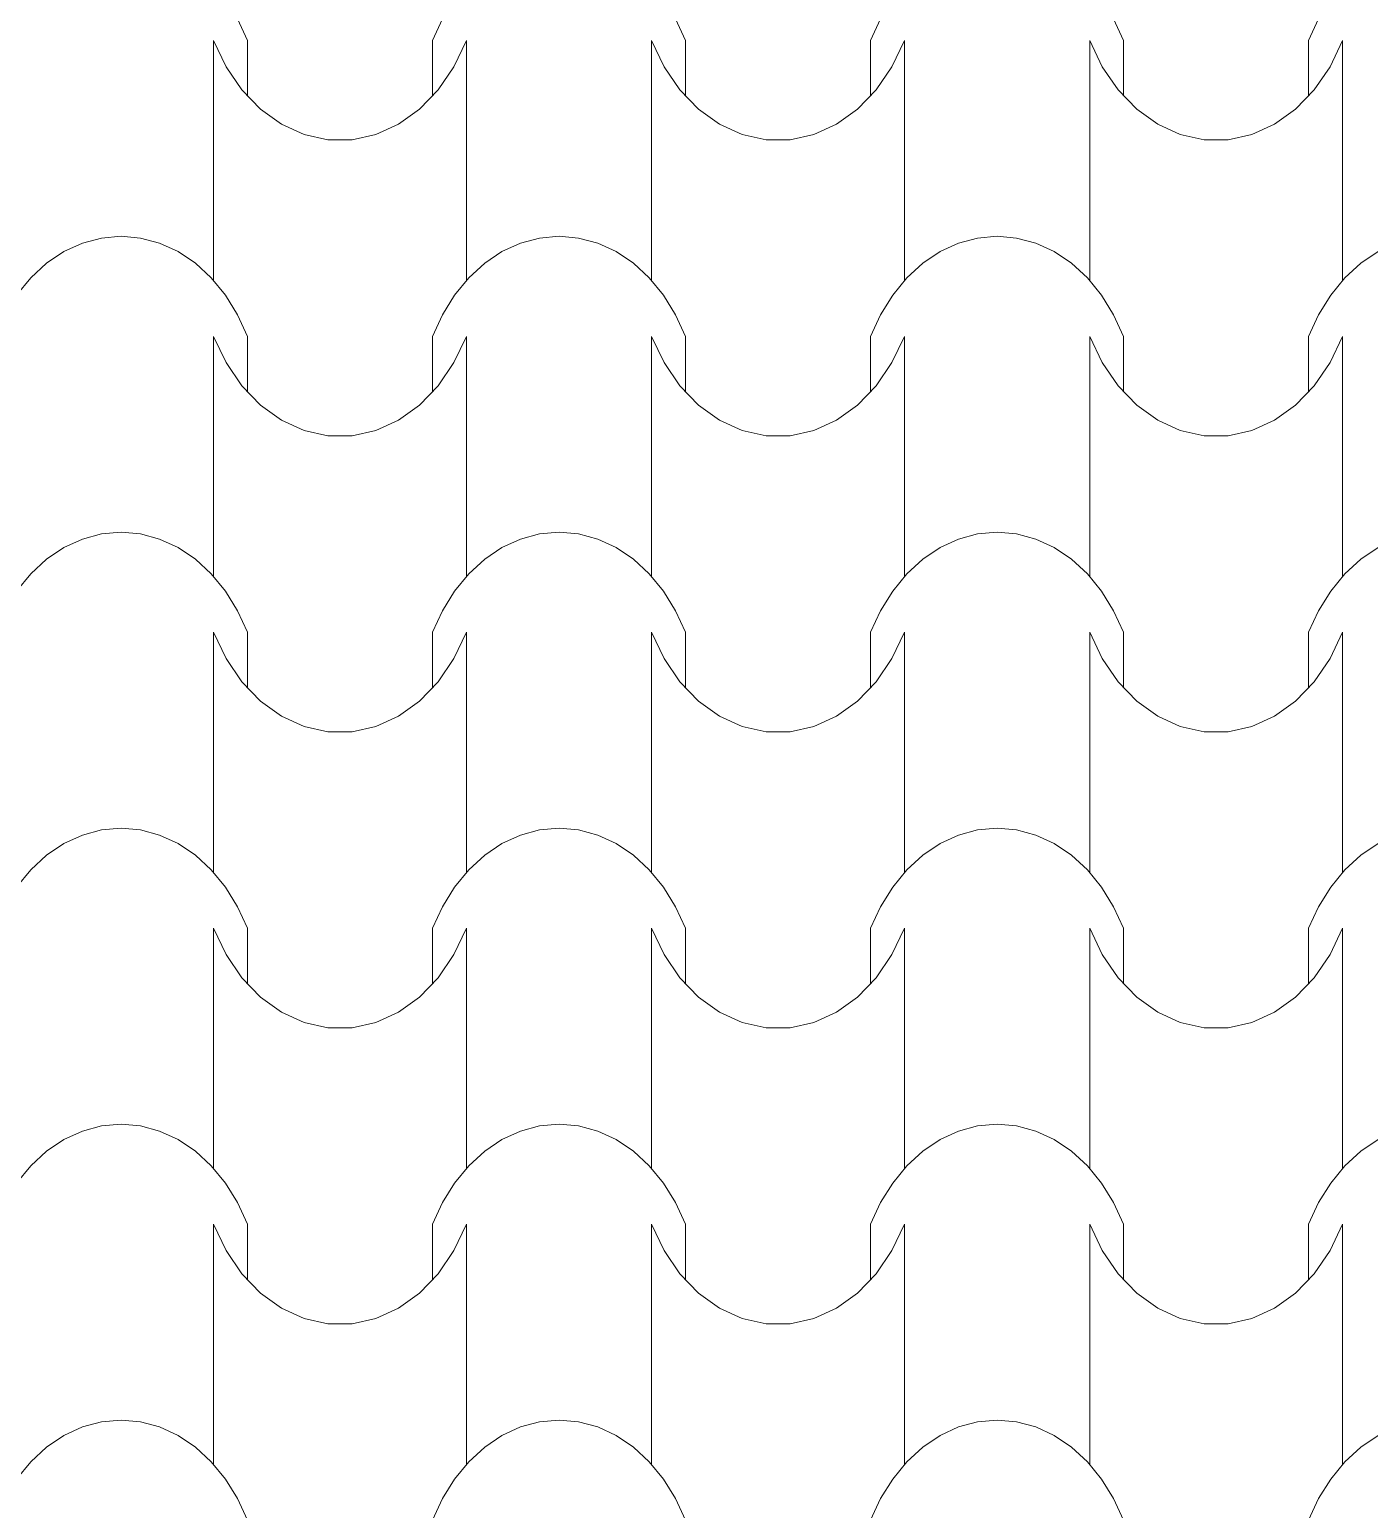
# Model space of a CAD drawing. Header units: millimetres. Extents: x 42452 to 2852333, y -419346 to 834876.
# Drawn here: x 2637325 to 2639391, y 661233 to 663514 of the extents above; entities that cross this region are included whole.
import ezdxf

# ---------------------------------------------------------------- set-up
doc = ezdxf.new("R2010")
doc.units = ezdxf.units.MM
doc.layers.add('M-2 keramitin shtrixi_Ном._пера__21_Pen_No__1', color=7, linetype='Continuous', lineweight=15)
doc.layers.add('memar', color=7, linetype='Continuous', lineweight=25)

# ---------------------------------------------------------------- blocks, each defined once
blk = doc.blocks.new('*X17')
at = {"layer": 'M-2 keramitin shtrixi_Ном._пера__21_Pen_No__1', "color": 7, "linetype": 'Continuous', "lineweight": 15}
for p, q in [((-248693.7, -1356301.1), (-248678.4, -1356334.4)), ((-248392.9, -1356334.4), (-248377.6, -1356301.1)), ((-248018.1, -1356301.1), (-248002.8, -1356334.4)), ((-247717.3, -1356334.4), (-247702, -1356301.1)), ((-247342.6, -1356301.1), (-247327.3, -1356334.4)), ((-247041.8, -1356334.4), (-247026.5, -1356301.1)), ((-248730.7, -1356519.4), (-248730.7, -1356334.4)), ((-248711.3, -1356374.9), (-248730.7, -1356334.4)), ((-248678.4, -1356419.4), (-248678.4, -1356334.4)), ((-248392.9, -1356419.4), (-248392.9, -1356334.4)), ((-248340.6, -1356334.4), (-248359.9, -1356374.9)), ((-248340.6, -1356519.4), (-248340.6, -1356334.4)), ((-248055.1, -1356519.4), (-248055.1, -1356334.4)), ((-248035.8, -1356374.9), (-248055.1, -1356334.4)), ((-248002.8, -1356419.4), (-248002.8, -1356334.4)), ((-247717.3, -1356419.4), (-247717.3, -1356334.4)), ((-247665.1, -1356334.4), (-247684.4, -1356374.9)), ((-247665.1, -1356519.4), (-247665.1, -1356334.4)), ((-247379.5, -1356519.4), (-247379.5, -1356334.4)), ((-247360.2, -1356374.9), (-247379.5, -1356334.4)), ((-247327.3, -1356419.4), (-247327.3, -1356334.4)), ((-247041.8, -1356419.4), (-247041.8, -1356334.4)), ((-246989.5, -1356334.4), (-247008.8, -1356374.9)), ((-246989.5, -1356519.4), (-246989.5, -1356334.4)), ((-248686.9, -1356410.6), (-248711.3, -1356374.9)), ((-248359.9, -1356374.9), (-248384.4, -1356410.6)), ((-248011.4, -1356410.6), (-248035.8, -1356374.9)), ((-247684.4, -1356374.9), (-247708.8, -1356410.6)), ((-247335.8, -1356410.6), (-247360.2, -1356374.9)), ((-247008.8, -1356374.9), (-247033.2, -1356410.6)), ((-248658.1, -1356440.5), (-248686.9, -1356410.6)), ((-248384.4, -1356410.6), (-248413.2, -1356440.5)), ((-247982.6, -1356440.5), (-248011.4, -1356410.6)), ((-247708.8, -1356410.6), (-247737.6, -1356440.5)), ((-247307, -1356440.5), (-247335.8, -1356410.6)), ((-247033.2, -1356410.6), (-247062.1, -1356440.5)), ((-248625.8, -1356463.7), (-248658.1, -1356440.5)), ((-248413.2, -1356440.5), (-248445.5, -1356463.7)), ((-247950.2, -1356463.7), (-247982.6, -1356440.5)), ((-247737.6, -1356440.5), (-247770, -1356463.7)), ((-247274.6, -1356463.7), (-247307, -1356440.5)), ((-247062.1, -1356440.5), (-247094.4, -1356463.7)), ((-248590.8, -1356479.6), (-248625.8, -1356463.7)), ((-248445.5, -1356463.7), (-248480.5, -1356479.6)), ((-247915.2, -1356479.6), (-247950.2, -1356463.7)), ((-247770, -1356463.7), (-247804.9, -1356479.6)), ((-247239.7, -1356479.6), (-247274.6, -1356463.7)), ((-247094.4, -1356463.7), (-247129.4, -1356479.6)), ((-248554.2, -1356487.7), (-248590.8, -1356479.6)), ((-248535.6, -1356487.7), (-248554.2, -1356487.7)), ((-248517.1, -1356487.7), (-248535.6, -1356487.7)), ((-248480.5, -1356479.6), (-248517.1, -1356487.7)), ((-247878.6, -1356487.7), (-247915.2, -1356479.6)), ((-247860.1, -1356487.7), (-247878.6, -1356487.7)), ((-247841.5, -1356487.7), (-247860.1, -1356487.7)), ((-247804.9, -1356479.6), (-247841.5, -1356487.7)), ((-247203.1, -1356487.7), (-247239.7, -1356479.6)), ((-247184.5, -1356487.7), (-247203.1, -1356487.7)), ((-247166, -1356487.7), (-247184.5, -1356487.7)), ((-247129.4, -1356479.6), (-247166, -1356487.7)), ((-248730.7, -1356704.5), (-248730.7, -1356519.4)), ((-248340.6, -1356704.5), (-248340.6, -1356519.4)), ((-248055.1, -1356704.5), (-248055.1, -1356519.4)), ((-247665.1, -1356704.5), (-247665.1, -1356519.4)), ((-247379.5, -1356704.5), (-247379.5, -1356519.4)), ((-246989.5, -1356704.5), (-246989.5, -1356519.4)), ((-248961.4, -1356660.1), (-248933, -1356647)), ((-248933, -1356647), (-248903.5, -1356639.1)), ((-248903.5, -1356639.1), (-248873.4, -1356636.4)), ((-248873.4, -1356636.4), (-248843.3, -1356639.1)), ((-248843.3, -1356639.1), (-248813.8, -1356647)), ((-248813.8, -1356647), (-248785.4, -1356660.1)), ((-248285.9, -1356660.1), (-248257.5, -1356647)), ((-248257.5, -1356647), (-248228, -1356639.1)), ((-248228, -1356639.1), (-248197.9, -1356636.4)), ((-248197.9, -1356636.4), (-248167.8, -1356639.1)), ((-248167.8, -1356639.1), (-248138.2, -1356647)), ((-248138.2, -1356647), (-248109.9, -1356660.1)), ((-247610.3, -1356660.1), (-247581.9, -1356647)), ((-247581.9, -1356647), (-247552.4, -1356639.1)), ((-247552.4, -1356639.1), (-247522.3, -1356636.4)), ((-247522.3, -1356636.4), (-247492.2, -1356639.1)), ((-247492.2, -1356639.1), (-247462.7, -1356647)), ((-247462.7, -1356647), (-247434.3, -1356660.1)), ((-248988.1, -1356678.1), (-248961.4, -1356660.1)), ((-248785.4, -1356660.1), (-248758.7, -1356678.1)), ((-248312.5, -1356678.1), (-248285.9, -1356660.1)), ((-248109.9, -1356660.1), (-248083.2, -1356678.1)), ((-247637, -1356678.1), (-247610.3, -1356660.1)), ((-247434.3, -1356660.1), (-247407.6, -1356678.1)), ((-246961.4, -1356678.1), (-246934.7, -1356660.1)), ((-249034.4, -1356727.2), (-249012.6, -1356700.6)), ((-249012.6, -1356700.6), (-248988.1, -1356678.1)), ((-248758.7, -1356678.1), (-248734.3, -1356700.6)), ((-248734.3, -1356700.6), (-248712.4, -1356727.2)), ((-248358.9, -1356727.2), (-248337, -1356700.6)), ((-248337, -1356700.6), (-248312.5, -1356678.1)), ((-248083.2, -1356678.1), (-248058.7, -1356700.6)), ((-248058.7, -1356700.6), (-248036.9, -1356727.2)), ((-247683.3, -1356727.2), (-247661.5, -1356700.6)), ((-247661.5, -1356700.6), (-247637, -1356678.1)), ((-247407.6, -1356678.1), (-247383.1, -1356700.6)), ((-247383.1, -1356700.6), (-247361.3, -1356727.2)), ((-247007.7, -1356727.2), (-246985.9, -1356700.6)), ((-246985.9, -1356700.6), (-246961.4, -1356678.1)), ((-248712.4, -1356727.2), (-248693.7, -1356757.5)), ((-248377.6, -1356757.5), (-248358.9, -1356727.2)), ((-248036.9, -1356727.2), (-248018.1, -1356757.5)), ((-247702, -1356757.5), (-247683.3, -1356727.2)), ((-247361.3, -1356727.2), (-247342.6, -1356757.5)), ((-247026.5, -1356757.5), (-247007.7, -1356727.2)), ((-248693.7, -1356757.5), (-248678.4, -1356790.7)), ((-248392.9, -1356790.7), (-248377.6, -1356757.5)), ((-248018.1, -1356757.5), (-248002.8, -1356790.7)), ((-247717.3, -1356790.7), (-247702, -1356757.5)), ((-247342.6, -1356757.5), (-247327.3, -1356790.7)), ((-247041.8, -1356790.7), (-247026.5, -1356757.5)), ((-248730.7, -1356975.8), (-248730.7, -1356790.7)), ((-248711.3, -1356831.2), (-248730.7, -1356790.7)), ((-248678.4, -1356875.8), (-248678.4, -1356790.7)), ((-248392.9, -1356875.8), (-248392.9, -1356790.7)), ((-248340.6, -1356790.7), (-248359.9, -1356831.2)), ((-248340.6, -1356975.8), (-248340.6, -1356790.7)), ((-248055.1, -1356975.8), (-248055.1, -1356790.7)), ((-248035.8, -1356831.2), (-248055.1, -1356790.7)), ((-248002.8, -1356875.8), (-248002.8, -1356790.7)), ((-247717.3, -1356875.8), (-247717.3, -1356790.7)), ((-247665.1, -1356790.7), (-247684.4, -1356831.2)), ((-247665.1, -1356975.8), (-247665.1, -1356790.7)), ((-247379.5, -1356975.8), (-247379.5, -1356790.7)), ((-247360.2, -1356831.2), (-247379.5, -1356790.7)), ((-247327.3, -1356875.8), (-247327.3, -1356790.7)), ((-247041.8, -1356875.8), (-247041.8, -1356790.7)), ((-246989.5, -1356790.7), (-247008.8, -1356831.2)), ((-246989.5, -1356975.8), (-246989.5, -1356790.7)), ((-248686.9, -1356866.9), (-248711.3, -1356831.2)), ((-248359.9, -1356831.2), (-248384.4, -1356866.9)), ((-248011.4, -1356866.9), (-248035.8, -1356831.2)), ((-247684.4, -1356831.2), (-247708.8, -1356866.9)), ((-247335.8, -1356866.9), (-247360.2, -1356831.2)), ((-247008.8, -1356831.2), (-247033.2, -1356866.9)), ((-248658.1, -1356896.9), (-248686.9, -1356866.9)), ((-248384.4, -1356866.9), (-248413.2, -1356896.9)), ((-247982.6, -1356896.9), (-248011.4, -1356866.9)), ((-247708.8, -1356866.9), (-247737.6, -1356896.9)), ((-247307, -1356896.9), (-247335.8, -1356866.9)), ((-247033.2, -1356866.9), (-247062.1, -1356896.9)), ((-248625.8, -1356920.1), (-248658.1, -1356896.9)), ((-248413.2, -1356896.9), (-248445.5, -1356920.1)), ((-247950.2, -1356920.1), (-247982.6, -1356896.9)), ((-247737.6, -1356896.9), (-247770, -1356920.1)), ((-247274.6, -1356920.1), (-247307, -1356896.9)), ((-247062.1, -1356896.9), (-247094.4, -1356920.1)), ((-248590.8, -1356936), (-248625.8, -1356920.1)), ((-248445.5, -1356920.1), (-248480.5, -1356936)), ((-247915.2, -1356936), (-247950.2, -1356920.1)), ((-247770, -1356920.1), (-247804.9, -1356936)), ((-247239.7, -1356936), (-247274.6, -1356920.1)), ((-247094.4, -1356920.1), (-247129.4, -1356936)), ((-248554.2, -1356944), (-248590.8, -1356936)), ((-248535.6, -1356944), (-248554.2, -1356944)), ((-248517.1, -1356944), (-248535.6, -1356944)), ((-248480.5, -1356936), (-248517.1, -1356944)), ((-247878.6, -1356944), (-247915.2, -1356936)), ((-247860.1, -1356944), (-247878.6, -1356944)), ((-247841.5, -1356944), (-247860.1, -1356944)), ((-247804.9, -1356936), (-247841.5, -1356944)), ((-247203.1, -1356944), (-247239.7, -1356936)), ((-247184.5, -1356944), (-247203.1, -1356944)), ((-247166, -1356944), (-247184.5, -1356944)), ((-247129.4, -1356936), (-247166, -1356944)), ((-248730.7, -1357160.8), (-248730.7, -1356975.8)), ((-248340.6, -1357160.8), (-248340.6, -1356975.8)), ((-248055.1, -1357160.8), (-248055.1, -1356975.8)), ((-247665.1, -1357160.8), (-247665.1, -1356975.8)), ((-247379.5, -1357160.8), (-247379.5, -1356975.8)), ((-246989.5, -1357160.8), (-246989.5, -1356975.8)), ((-248961.4, -1357116.5), (-248933, -1357103.4)), ((-248933, -1357103.4), (-248903.5, -1357095.4)), ((-248903.5, -1357095.4), (-248873.4, -1357092.7)), ((-248873.4, -1357092.7), (-248843.3, -1357095.4)), ((-248843.3, -1357095.4), (-248813.8, -1357103.4)), ((-248813.8, -1357103.4), (-248785.4, -1357116.5)), ((-248285.9, -1357116.5), (-248257.5, -1357103.4)), ((-248257.5, -1357103.4), (-248228, -1357095.4)), ((-248228, -1357095.4), (-248197.9, -1357092.7)), ((-248197.9, -1357092.7), (-248167.8, -1357095.4)), ((-248167.8, -1357095.4), (-248138.2, -1357103.4)), ((-248138.2, -1357103.4), (-248109.9, -1357116.5)), ((-247610.3, -1357116.5), (-247581.9, -1357103.4)), ((-247581.9, -1357103.4), (-247552.4, -1357095.4)), ((-247552.4, -1357095.4), (-247522.3, -1357092.7)), ((-247522.3, -1357092.7), (-247492.2, -1357095.4)), ((-247492.2, -1357095.4), (-247462.7, -1357103.4)), ((-247462.7, -1357103.4), (-247434.3, -1357116.5)), ((-248988.1, -1357134.4), (-248961.4, -1357116.5)), ((-248785.4, -1357116.5), (-248758.7, -1357134.4)), ((-248312.5, -1357134.4), (-248285.9, -1357116.5)), ((-248109.9, -1357116.5), (-248083.2, -1357134.4)), ((-247637, -1357134.4), (-247610.3, -1357116.5)), ((-247434.3, -1357116.5), (-247407.6, -1357134.4)), ((-246961.4, -1357134.4), (-246934.7, -1357116.5)), ((-249034.4, -1357183.6), (-249012.6, -1357157)), ((-249012.6, -1357157), (-248988.1, -1357134.4)), ((-248758.7, -1357134.4), (-248734.3, -1357157)), ((-248734.3, -1357157), (-248712.4, -1357183.6)), ((-248358.9, -1357183.6), (-248337, -1357157)), ((-248337, -1357157), (-248312.5, -1357134.4)), ((-248083.2, -1357134.4), (-248058.7, -1357157)), ((-248058.7, -1357157), (-248036.9, -1357183.6)), ((-247683.3, -1357183.6), (-247661.5, -1357157)), ((-247661.5, -1357157), (-247637, -1357134.4)), ((-247407.6, -1357134.4), (-247383.1, -1357157)), ((-247383.1, -1357157), (-247361.3, -1357183.6)), ((-247007.7, -1357183.6), (-246985.9, -1357157)), ((-246985.9, -1357157), (-246961.4, -1357134.4)), ((-248712.4, -1357183.6), (-248693.7, -1357213.8)), ((-248377.6, -1357213.8), (-248358.9, -1357183.6)), ((-248036.9, -1357183.6), (-248018.1, -1357213.8)), ((-247702, -1357213.8), (-247683.3, -1357183.6)), ((-247361.3, -1357183.6), (-247342.6, -1357213.8)), ((-247026.5, -1357213.8), (-247007.7, -1357183.6)), ((-248693.7, -1357213.8), (-248678.4, -1357247)), ((-248392.9, -1357247), (-248377.6, -1357213.8)), ((-248018.1, -1357213.8), (-248002.8, -1357247)), ((-247717.3, -1357247), (-247702, -1357213.8)), ((-247342.6, -1357213.8), (-247327.3, -1357247)), ((-247041.8, -1357247), (-247026.5, -1357213.8)), ((-248730.7, -1357432.1), (-248730.7, -1357247)), ((-248711.3, -1357287.6), (-248730.7, -1357247)), ((-248678.4, -1357332.1), (-248678.4, -1357247)), ((-248392.9, -1357332.1), (-248392.9, -1357247)), ((-248340.6, -1357247), (-248359.9, -1357287.6)), ((-248340.6, -1357432.1), (-248340.6, -1357247)), ((-248055.1, -1357432.1), (-248055.1, -1357247)), ((-248035.8, -1357287.6), (-248055.1, -1357247)), ((-248002.8, -1357332.1), (-248002.8, -1357247)), ((-247717.3, -1357332.1), (-247717.3, -1357247)), ((-247665.1, -1357247), (-247684.4, -1357287.6)), ((-247665.1, -1357432.1), (-247665.1, -1357247)), ((-247379.5, -1357432.1), (-247379.5, -1357247)), ((-247360.2, -1357287.6), (-247379.5, -1357247)), ((-247327.3, -1357332.1), (-247327.3, -1357247)), ((-247041.8, -1357332.1), (-247041.8, -1357247)), ((-246989.5, -1357247), (-247008.8, -1357287.6)), ((-246989.5, -1357432.1), (-246989.5, -1357247)), ((-248686.9, -1357323.3), (-248711.3, -1357287.6)), ((-248359.9, -1357287.6), (-248384.4, -1357323.3)), ((-248011.4, -1357323.3), (-248035.8, -1357287.6)), ((-247684.4, -1357287.6), (-247708.8, -1357323.3)), ((-247335.8, -1357323.3), (-247360.2, -1357287.6)), ((-247008.8, -1357287.6), (-247033.2, -1357323.3)), ((-248658.1, -1357353.2), (-248686.9, -1357323.3)), ((-248384.4, -1357323.3), (-248413.2, -1357353.2)), ((-247982.6, -1357353.2), (-248011.4, -1357323.3)), ((-247708.8, -1357323.3), (-247737.6, -1357353.2)), ((-247307, -1357353.2), (-247335.8, -1357323.3)), ((-247033.2, -1357323.3), (-247062.1, -1357353.2)), ((-248625.8, -1357376.4), (-248658.1, -1357353.2)), ((-248413.2, -1357353.2), (-248445.5, -1357376.4)), ((-247950.2, -1357376.4), (-247982.6, -1357353.2)), ((-247737.6, -1357353.2), (-247770, -1357376.4)), ((-247274.6, -1357376.4), (-247307, -1357353.2)), ((-247062.1, -1357353.2), (-247094.4, -1357376.4)), ((-248590.8, -1357392.3), (-248625.8, -1357376.4)), ((-248445.5, -1357376.4), (-248480.5, -1357392.3)), ((-247915.2, -1357392.3), (-247950.2, -1357376.4)), ((-247770, -1357376.4), (-247804.9, -1357392.3)), ((-247239.7, -1357392.3), (-247274.6, -1357376.4)), ((-247094.4, -1357376.4), (-247129.4, -1357392.3)), ((-248554.2, -1357400.4), (-248590.8, -1357392.3)), ((-248535.6, -1357400.4), (-248554.2, -1357400.4)), ((-248517.1, -1357400.4), (-248535.6, -1357400.4)), ((-248480.5, -1357392.3), (-248517.1, -1357400.4)), ((-247878.6, -1357400.4), (-247915.2, -1357392.3)), ((-247860.1, -1357400.4), (-247878.6, -1357400.4)), ((-247841.5, -1357400.4), (-247860.1, -1357400.4)), ((-247804.9, -1357392.3), (-247841.5, -1357400.4)), ((-247203.1, -1357400.4), (-247239.7, -1357392.3)), ((-247184.5, -1357400.4), (-247203.1, -1357400.4)), ((-247166, -1357400.4), (-247184.5, -1357400.4)), ((-247129.4, -1357392.3), (-247166, -1357400.4)), ((-248730.7, -1357617.2), (-248730.7, -1357432.1)), ((-248340.6, -1357617.2), (-248340.6, -1357432.1)), ((-248055.1, -1357617.2), (-248055.1, -1357432.1)), ((-247665.1, -1357617.2), (-247665.1, -1357432.1)), ((-247379.5, -1357617.2), (-247379.5, -1357432.1)), ((-246989.5, -1357617.2), (-246989.5, -1357432.1)), ((-248961.4, -1357572.8), (-248933, -1357559.7)), ((-248933, -1357559.7), (-248903.5, -1357551.7)), ((-248903.5, -1357551.7), (-248873.4, -1357549.1)), ((-248873.4, -1357549.1), (-248843.3, -1357551.7)), ((-248843.3, -1357551.7), (-248813.8, -1357559.7)), ((-248813.8, -1357559.7), (-248785.4, -1357572.8)), ((-248285.9, -1357572.8), (-248257.5, -1357559.7)), ((-248257.5, -1357559.7), (-248228, -1357551.7)), ((-248228, -1357551.7), (-248197.9, -1357549.1)), ((-248197.9, -1357549.1), (-248167.8, -1357551.7)), ((-248167.8, -1357551.7), (-248138.2, -1357559.7)), ((-248138.2, -1357559.7), (-248109.9, -1357572.8)), ((-247610.3, -1357572.8), (-247581.9, -1357559.7)), ((-247581.9, -1357559.7), (-247552.4, -1357551.7)), ((-247552.4, -1357551.7), (-247522.3, -1357549.1)), ((-247522.3, -1357549.1), (-247492.2, -1357551.7)), ((-247492.2, -1357551.7), (-247462.7, -1357559.7)), ((-247462.7, -1357559.7), (-247434.3, -1357572.8)), ((-248988.1, -1357590.8), (-248961.4, -1357572.8)), ((-248785.4, -1357572.8), (-248758.7, -1357590.8)), ((-248312.5, -1357590.8), (-248285.9, -1357572.8)), ((-248109.9, -1357572.8), (-248083.2, -1357590.8)), ((-247637, -1357590.8), (-247610.3, -1357572.8)), ((-247434.3, -1357572.8), (-247407.6, -1357590.8)), ((-246961.4, -1357590.8), (-246934.7, -1357572.8)), ((-249034.4, -1357639.9), (-249012.6, -1357613.3)), ((-249012.6, -1357613.3), (-248988.1, -1357590.8)), ((-248758.7, -1357590.8), (-248734.3, -1357613.3)), ((-248734.3, -1357613.3), (-248712.4, -1357639.9)), ((-248358.9, -1357639.9), (-248337, -1357613.3)), ((-248337, -1357613.3), (-248312.5, -1357590.8)), ((-248083.2, -1357590.8), (-248058.7, -1357613.3)), ((-248058.7, -1357613.3), (-248036.9, -1357639.9)), ((-247683.3, -1357639.9), (-247661.5, -1357613.3)), ((-247661.5, -1357613.3), (-247637, -1357590.8)), ((-247407.6, -1357590.8), (-247383.1, -1357613.3)), ((-247383.1, -1357613.3), (-247361.3, -1357639.9)), ((-247007.7, -1357639.9), (-246985.9, -1357613.3)), ((-246985.9, -1357613.3), (-246961.4, -1357590.8)), ((-248712.4, -1357639.9), (-248693.7, -1357670.2)), ((-248377.6, -1357670.2), (-248358.9, -1357639.9)), ((-248036.9, -1357639.9), (-248018.1, -1357670.2)), ((-247702, -1357670.2), (-247683.3, -1357639.9)), ((-247361.3, -1357639.9), (-247342.6, -1357670.2)), ((-247026.5, -1357670.2), (-247007.7, -1357639.9)), ((-248693.7, -1357670.2), (-248678.4, -1357703.4)), ((-248392.9, -1357703.4), (-248377.6, -1357670.2)), ((-248018.1, -1357670.2), (-248002.8, -1357703.4)), ((-247717.3, -1357703.4), (-247702, -1357670.2)), ((-247342.6, -1357670.2), (-247327.3, -1357703.4)), ((-247041.8, -1357703.4), (-247026.5, -1357670.2)), ((-248730.7, -1357888.5), (-248730.7, -1357703.4)), ((-248711.3, -1357743.9), (-248730.7, -1357703.4)), ((-248678.4, -1357788.5), (-248678.4, -1357703.4)), ((-248392.9, -1357788.5), (-248392.9, -1357703.4)), ((-248340.6, -1357703.4), (-248359.9, -1357743.9)), ((-248340.6, -1357888.5), (-248340.6, -1357703.4)), ((-248055.1, -1357888.5), (-248055.1, -1357703.4)), ((-248035.8, -1357743.9), (-248055.1, -1357703.4)), ((-248002.8, -1357788.5), (-248002.8, -1357703.4)), ((-247717.3, -1357788.5), (-247717.3, -1357703.4)), ((-247665.1, -1357703.4), (-247684.4, -1357743.9)), ((-247665.1, -1357888.5), (-247665.1, -1357703.4)), ((-247379.5, -1357888.5), (-247379.5, -1357703.4)), ((-247360.2, -1357743.9), (-247379.5, -1357703.4)), ((-247327.3, -1357788.5), (-247327.3, -1357703.4)), ((-247041.8, -1357788.5), (-247041.8, -1357703.4)), ((-246989.5, -1357703.4), (-247008.8, -1357743.9)), ((-246989.5, -1357888.5), (-246989.5, -1357703.4)), ((-248686.9, -1357779.6), (-248711.3, -1357743.9)), ((-248359.9, -1357743.9), (-248384.4, -1357779.6)), ((-248011.4, -1357779.6), (-248035.8, -1357743.9)), ((-247684.4, -1357743.9), (-247708.8, -1357779.6)), ((-247335.8, -1357779.6), (-247360.2, -1357743.9)), ((-247008.8, -1357743.9), (-247033.2, -1357779.6)), ((-248658.1, -1357809.5), (-248686.9, -1357779.6)), ((-248384.4, -1357779.6), (-248413.2, -1357809.5)), ((-247982.6, -1357809.5), (-248011.4, -1357779.6)), ((-247708.8, -1357779.6), (-247737.6, -1357809.5)), ((-247307, -1357809.5), (-247335.8, -1357779.6)), ((-247033.2, -1357779.6), (-247062.1, -1357809.5)), ((-248625.8, -1357832.8), (-248658.1, -1357809.5)), ((-248413.2, -1357809.5), (-248445.5, -1357832.8)), ((-247950.2, -1357832.8), (-247982.6, -1357809.5)), ((-247737.6, -1357809.5), (-247770, -1357832.8)), ((-247274.6, -1357832.8), (-247307, -1357809.5)), ((-247062.1, -1357809.5), (-247094.4, -1357832.8)), ((-248590.8, -1357848.7), (-248625.8, -1357832.8)), ((-248445.5, -1357832.8), (-248480.5, -1357848.7)), ((-247915.2, -1357848.7), (-247950.2, -1357832.8)), ((-247770, -1357832.8), (-247804.9, -1357848.7)), ((-247239.7, -1357848.7), (-247274.6, -1357832.8)), ((-247094.4, -1357832.8), (-247129.4, -1357848.7)), ((-248554.2, -1357856.7), (-248590.8, -1357848.7)), ((-248535.6, -1357856.7), (-248554.2, -1357856.7)), ((-248517.1, -1357856.7), (-248535.6, -1357856.7)), ((-248480.5, -1357848.7), (-248517.1, -1357856.7)), ((-247878.6, -1357856.7), (-247915.2, -1357848.7)), ((-247860.1, -1357856.7), (-247878.6, -1357856.7)), ((-247841.5, -1357856.7), (-247860.1, -1357856.7)), ((-247804.9, -1357848.7), (-247841.5, -1357856.7)), ((-247203.1, -1357856.7), (-247239.7, -1357848.7)), ((-247184.5, -1357856.7), (-247203.1, -1357856.7)), ((-247166, -1357856.7), (-247184.5, -1357856.7)), ((-247129.4, -1357848.7), (-247166, -1357856.7)), ((-248730.7, -1358073.5), (-248730.7, -1357888.5)), ((-248340.6, -1358073.5), (-248340.6, -1357888.5)), ((-248055.1, -1358073.5), (-248055.1, -1357888.5)), ((-247665.1, -1358073.5), (-247665.1, -1357888.5)), ((-247379.5, -1358073.5), (-247379.5, -1357888.5)), ((-246989.5, -1358073.5), (-246989.5, -1357888.5)), ((-248961.4, -1358029.1), (-248933, -1358016.1)), ((-248933, -1358016.1), (-248903.5, -1358008.1)), ((-248903.5, -1358008.1), (-248873.4, -1358005.4)), ((-248873.4, -1358005.4), (-248843.3, -1358008.1)), ((-248843.3, -1358008.1), (-248813.8, -1358016.1)), ((-248813.8, -1358016.1), (-248785.4, -1358029.1)), ((-248285.9, -1358029.1), (-248257.5, -1358016.1)), ((-248257.5, -1358016.1), (-248228, -1358008.1)), ((-248228, -1358008.1), (-248197.9, -1358005.4)), ((-248197.9, -1358005.4), (-248167.8, -1358008.1)), ((-248167.8, -1358008.1), (-248138.2, -1358016.1)), ((-248138.2, -1358016.1), (-248109.9, -1358029.1)), ((-247610.3, -1358029.1), (-247581.9, -1358016.1)), ((-247581.9, -1358016.1), (-247552.4, -1358008.1)), ((-247552.4, -1358008.1), (-247522.3, -1358005.4)), ((-247522.3, -1358005.4), (-247492.2, -1358008.1)), ((-247492.2, -1358008.1), (-247462.7, -1358016.1)), ((-247462.7, -1358016.1), (-247434.3, -1358029.1)), ((-248988.1, -1358047.1), (-248961.4, -1358029.1)), ((-248785.4, -1358029.1), (-248758.7, -1358047.1)), ((-248312.5, -1358047.1), (-248285.9, -1358029.1)), ((-248109.9, -1358029.1), (-248083.2, -1358047.1)), ((-247637, -1358047.1), (-247610.3, -1358029.1)), ((-247434.3, -1358029.1), (-247407.6, -1358047.1)), ((-246961.4, -1358047.1), (-246934.7, -1358029.1)), ((-249034.4, -1358096.3), (-249012.6, -1358069.6)), ((-249012.6, -1358069.6), (-248988.1, -1358047.1)), ((-248758.7, -1358047.1), (-248734.3, -1358069.6)), ((-248734.3, -1358069.6), (-248712.4, -1358096.3)), ((-248358.9, -1358096.3), (-248337, -1358069.6)), ((-248337, -1358069.6), (-248312.5, -1358047.1)), ((-248083.2, -1358047.1), (-248058.7, -1358069.6)), ((-248058.7, -1358069.6), (-248036.9, -1358096.3)), ((-247683.3, -1358096.3), (-247661.5, -1358069.6)), ((-247661.5, -1358069.6), (-247637, -1358047.1)), ((-247407.6, -1358047.1), (-247383.1, -1358069.6)), ((-247383.1, -1358069.6), (-247361.3, -1358096.3)), ((-247007.7, -1358096.3), (-246985.9, -1358069.6)), ((-246985.9, -1358069.6), (-246961.4, -1358047.1)), ((-248712.4, -1358096.3), (-248693.7, -1358126.5)), ((-248377.6, -1358126.5), (-248358.9, -1358096.3)), ((-248036.9, -1358096.3), (-248018.1, -1358126.5)), ((-247702, -1358126.5), (-247683.3, -1358096.3)), ((-247361.3, -1358096.3), (-247342.6, -1358126.5)), ((-247026.5, -1358126.5), (-247007.7, -1358096.3)), ((-248693.7, -1358126.5), (-248678.4, -1358159.7)), ((-248392.9, -1358159.7), (-248377.6, -1358126.5)), ((-248018.1, -1358126.5), (-248002.8, -1358159.7)), ((-247717.3, -1358159.7), (-247702, -1358126.5)), ((-247342.6, -1358126.5), (-247327.3, -1358159.7)), ((-247041.8, -1358159.7), (-247026.5, -1358126.5)), ((-248730.7, -1358344.8), (-248730.7, -1358159.7)), ((-248711.3, -1358200.3), (-248730.7, -1358159.7)), ((-248678.4, -1358244.8), (-248678.4, -1358159.7)), ((-248392.9, -1358244.8), (-248392.9, -1358159.7)), ((-248340.6, -1358159.7), (-248359.9, -1358200.3)), ((-248340.6, -1358344.8), (-248340.6, -1358159.7)), ((-248055.1, -1358344.8), (-248055.1, -1358159.7)), ((-248035.8, -1358200.3), (-248055.1, -1358159.7)), ((-248002.8, -1358244.8), (-248002.8, -1358159.7)), ((-247717.3, -1358244.8), (-247717.3, -1358159.7)), ((-247665.1, -1358159.7), (-247684.4, -1358200.3)), ((-247665.1, -1358344.8), (-247665.1, -1358159.7)), ((-247379.5, -1358344.8), (-247379.5, -1358159.7)), ((-247360.2, -1358200.3), (-247379.5, -1358159.7)), ((-247327.3, -1358244.8), (-247327.3, -1358159.7)), ((-247041.8, -1358244.8), (-247041.8, -1358159.7)), ((-246989.5, -1358159.7), (-247008.8, -1358200.3)), ((-246989.5, -1358344.8), (-246989.5, -1358159.7)), ((-248686.9, -1358236), (-248711.3, -1358200.3)), ((-248359.9, -1358200.3), (-248384.4, -1358236)), ((-248011.4, -1358236), (-248035.8, -1358200.3)), ((-247684.4, -1358200.3), (-247708.8, -1358236)), ((-247335.8, -1358236), (-247360.2, -1358200.3)), ((-247008.8, -1358200.3), (-247033.2, -1358236)), ((-248658.1, -1358265.9), (-248686.9, -1358236)), ((-248384.4, -1358236), (-248413.2, -1358265.9)), ((-247982.6, -1358265.9), (-248011.4, -1358236)), ((-247708.8, -1358236), (-247737.6, -1358265.9)), ((-247307, -1358265.9), (-247335.8, -1358236)), ((-247033.2, -1358236), (-247062.1, -1358265.9)), ((-248625.8, -1358289.1), (-248658.1, -1358265.9)), ((-248413.2, -1358265.9), (-248445.5, -1358289.1)), ((-247950.2, -1358289.1), (-247982.6, -1358265.9)), ((-247737.6, -1358265.9), (-247770, -1358289.1)), ((-247274.6, -1358289.1), (-247307, -1358265.9)), ((-247062.1, -1358265.9), (-247094.4, -1358289.1)), ((-248590.8, -1358305), (-248625.8, -1358289.1)), ((-248445.5, -1358289.1), (-248480.5, -1358305)), ((-247915.2, -1358305), (-247950.2, -1358289.1)), ((-247770, -1358289.1), (-247804.9, -1358305)), ((-247239.7, -1358305), (-247274.6, -1358289.1)), ((-247094.4, -1358289.1), (-247129.4, -1358305)), ((-248554.2, -1358313.1), (-248590.8, -1358305)), ((-248535.6, -1358313.1), (-248554.2, -1358313.1)), ((-248517.1, -1358313.1), (-248535.6, -1358313.1)), ((-248480.5, -1358305), (-248517.1, -1358313.1)), ((-247878.6, -1358313.1), (-247915.2, -1358305)), ((-247860.1, -1358313.1), (-247878.6, -1358313.1)), ((-247841.5, -1358313.1), (-247860.1, -1358313.1)), ((-247804.9, -1358305), (-247841.5, -1358313.1)), ((-247203.1, -1358313.1), (-247239.7, -1358305)), ((-247184.5, -1358313.1), (-247203.1, -1358313.1)), ((-247166, -1358313.1), (-247184.5, -1358313.1)), ((-247129.4, -1358305), (-247166, -1358313.1)), ((-248730.7, -1358529.9), (-248730.7, -1358344.8)), ((-248340.6, -1358529.9), (-248340.6, -1358344.8)), ((-248055.1, -1358529.9), (-248055.1, -1358344.8)), ((-247665.1, -1358529.9), (-247665.1, -1358344.8)), ((-247379.5, -1358529.9), (-247379.5, -1358344.8)), ((-246989.5, -1358529.9), (-246989.5, -1358344.8)), ((-248961.4, -1358485.5), (-248933, -1358472.4)), ((-248933, -1358472.4), (-248903.5, -1358464.4)), ((-248903.5, -1358464.4), (-248873.4, -1358461.8)), ((-248873.4, -1358461.8), (-248843.3, -1358464.4)), ((-248843.3, -1358464.4), (-248813.8, -1358472.4)), ((-248813.8, -1358472.4), (-248785.4, -1358485.5)), ((-248285.9, -1358485.5), (-248257.5, -1358472.4)), ((-248257.5, -1358472.4), (-248228, -1358464.4)), ((-248228, -1358464.4), (-248197.9, -1358461.8)), ((-248197.9, -1358461.8), (-248167.8, -1358464.4)), ((-248167.8, -1358464.4), (-248138.2, -1358472.4)), ((-248138.2, -1358472.4), (-248109.9, -1358485.5)), ((-247610.3, -1358485.5), (-247581.9, -1358472.4)), ((-247581.9, -1358472.4), (-247552.4, -1358464.4)), ((-247552.4, -1358464.4), (-247522.3, -1358461.8)), ((-247522.3, -1358461.8), (-247492.2, -1358464.4)), ((-247492.2, -1358464.4), (-247462.7, -1358472.4)), ((-247462.7, -1358472.4), (-247434.3, -1358485.5)), ((-248988.1, -1358503.5), (-248961.4, -1358485.5)), ((-248785.4, -1358485.5), (-248758.7, -1358503.5)), ((-248312.5, -1358503.5), (-248285.9, -1358485.5)), ((-248109.9, -1358485.5), (-248083.2, -1358503.5)), ((-247637, -1358503.5), (-247610.3, -1358485.5)), ((-247434.3, -1358485.5), (-247407.6, -1358503.5)), ((-246961.4, -1358503.5), (-246934.7, -1358485.5)), ((-249034.4, -1358552.6), (-249012.6, -1358526)), ((-249012.6, -1358526), (-248988.1, -1358503.5)), ((-248758.7, -1358503.5), (-248734.3, -1358526)), ((-248734.3, -1358526), (-248712.4, -1358552.6)), ((-248358.9, -1358552.6), (-248337, -1358526)), ((-248337, -1358526), (-248312.5, -1358503.5)), ((-248083.2, -1358503.5), (-248058.7, -1358526)), ((-248058.7, -1358526), (-248036.9, -1358552.6)), ((-247683.3, -1358552.6), (-247661.5, -1358526)), ((-247661.5, -1358526), (-247637, -1358503.5)), ((-247407.6, -1358503.5), (-247383.1, -1358526)), ((-247383.1, -1358526), (-247361.3, -1358552.6)), ((-247007.7, -1358552.6), (-246985.9, -1358526)), ((-246985.9, -1358526), (-246961.4, -1358503.5)), ((-248712.4, -1358552.6), (-248693.7, -1358582.8)), ((-248377.6, -1358582.8), (-248358.9, -1358552.6)), ((-248036.9, -1358552.6), (-248018.1, -1358582.8)), ((-247702, -1358582.8), (-247683.3, -1358552.6)), ((-247361.3, -1358552.6), (-247342.6, -1358582.8)), ((-247026.5, -1358582.8), (-247007.7, -1358552.6)), ((-248693.7, -1358582.8), (-248678.4, -1358616.1)), ((-248392.9, -1358616.1), (-248377.6, -1358582.8)), ((-248018.1, -1358582.8), (-248002.8, -1358616.1)), ((-247717.3, -1358616.1), (-247702, -1358582.8)), ((-247342.6, -1358582.8), (-247327.3, -1358616.1)), ((-247041.8, -1358616.1), (-247026.5, -1358582.8))]:
    blk.add_line(p, q, dxfattribs=at)
blk = doc.blocks.new('Fill_2')
at = {"layer": 'M-2 keramitin shtrixi_Ном._пера__21_Pen_No__1', "color": 7, "linetype": 'Continuous', "lineweight": 15}
blk.add_blockref('*X17', (0, 0), dxfattribs=at)

msp = doc.modelspace()

# ---------------------------------------------------------------- block references
at = {"layer": 'memar', "color": 7, "linetype": 'Continuous', "lineweight": 25}
msp.add_blockref('Fill_2', (2886339.52978, 2019832.0495), dxfattribs=at)

doc.saveas('drawing.dxf')
